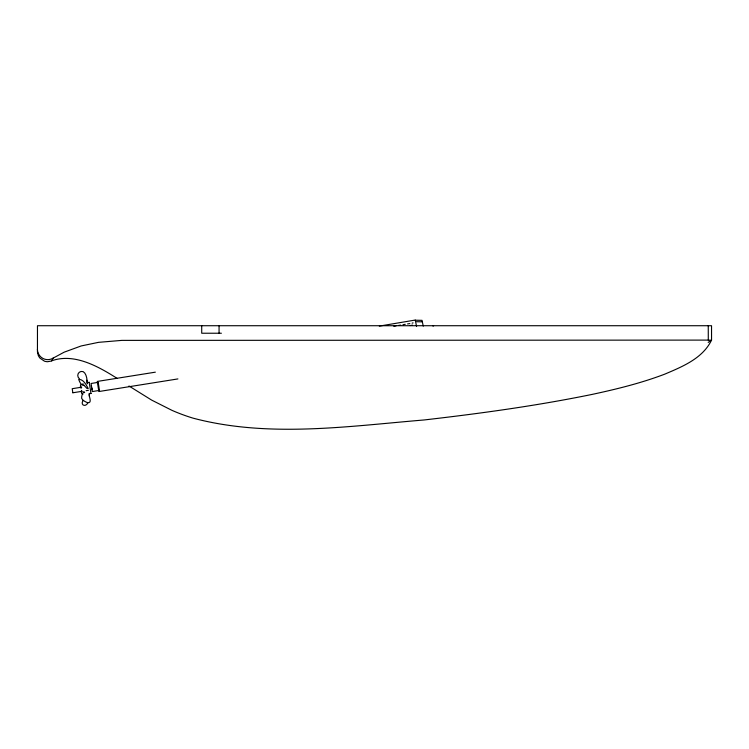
<?xml version="1.0" encoding="UTF-8"?>
<svg xmlns="http://www.w3.org/2000/svg" width="749" height="749" viewBox="0 0 749 749"><rect width="100%" height="100%" fill="white"/><g stroke="black" fill="none" stroke-linecap="round" stroke-linejoin="round"><path stroke-width="1.12" d="M219.064 333.23L219.064 325.721M711.082 340.243L708.292 340.102L708.254 325.721M87.268 382.346L86.622 380.192M83.045 400.443C80.003 405.434 85.845 407.344 87.848 402.887M88.232 388.591C86.35 384.977 83.392 379.041 78.711 379.415C79.328 381.25 81.295 386.222 83.925 385.192M708.292 340.102L121.815 340.383L98.503 342.349L81.173 345.954L64.199 352.161L53.179 358.097L51.569 361.009L47.58 361.72A11.375 11.375 0 0 1 44.36 361.13L39.987 358.144A11.375 11.375 0 0 1 38.265 355.372L37.45 351.927L37.469 325.721L711.541 325.721L711.55 340.102C702.74 358.434 682.376 366.654 664.747 374.154C641.219 383.095 616.717 389.134 592.141 394.405C536.593 405.78 480.352 413.495 424.037 419.974C347.592 426.331 268.395 438.099 193.008 418.139A190.386 190.386 0 0 1 171.858 410.302L151.626 400.088L128.987 386.007M51.69 360.812C74.085 352.807 98.166 366.327 117.134 378.395M708.189 342.387L711.55 340.102M433.025 326.105L433.605 325.721M413.064 322.875L412.128 323.165M86.912 382.879L89.159 382.308M83.176 383.844L80.564 384.93L80.499 386.896M379.322 326.105L415.246 320.057L415.414 320.844M393.815 326.255L396.109 325.862M398.393 325.478L400.687 325.094M402.971 324.71L405.265 324.326M407.55 323.942L409.843 323.559M410.255 325.534L412.54 325.15M86.135 390.688L88.401 390.313M155.352 372.169L97.258 381.438L98.868 391.53L177.916 378.919M81.735 387.177L72.204 388.703L72.85 392.766M72.85 392.776L82.39 391.259M99.477 390.407L92.342 391.549L91.05 383.488L98.185 382.336L98.288 382.992M91.004 393.497C85.854 392.42 94.084 403.402 87.558 402.69C85.349 401.782 82.821 400.603 81.669 398.384C81.379 396.661 82.83 390.313 84.618 392.588L83.944 392.064L84.618 392.588M221.395 333.23L201.715 333.23L201.715 325.721M415.283 320.216L422.043 320.347L423.241 326.124M422.352 321.827L415.592 321.696L416.594 326.508M83.045 394.105L81.678 393.394L81.369 392.176M83.822 385.117L87.146 388.6M87.305 383.834C87.305 381.971 87.053 373.582 83.111 371.607C78.561 370.324 75.761 375.811 79.497 378.928M80.761 386.606L80.368 386.072M91.593 387.654L91.771 388.703M89.15 382.262L91.013 393.571M80.911 387.289L81.079 388.328M81.426 390.398L81.594 391.437M98.325 383.235L99.448 390.257M91.275 385.669L91.472 386.943M91.593 387.692L91.921 389.723M89.225 393.365L89.374 396.333M53.17 358.078A10.374 10.196 66.7 0 1 37.403 349.343"/></g></svg>
